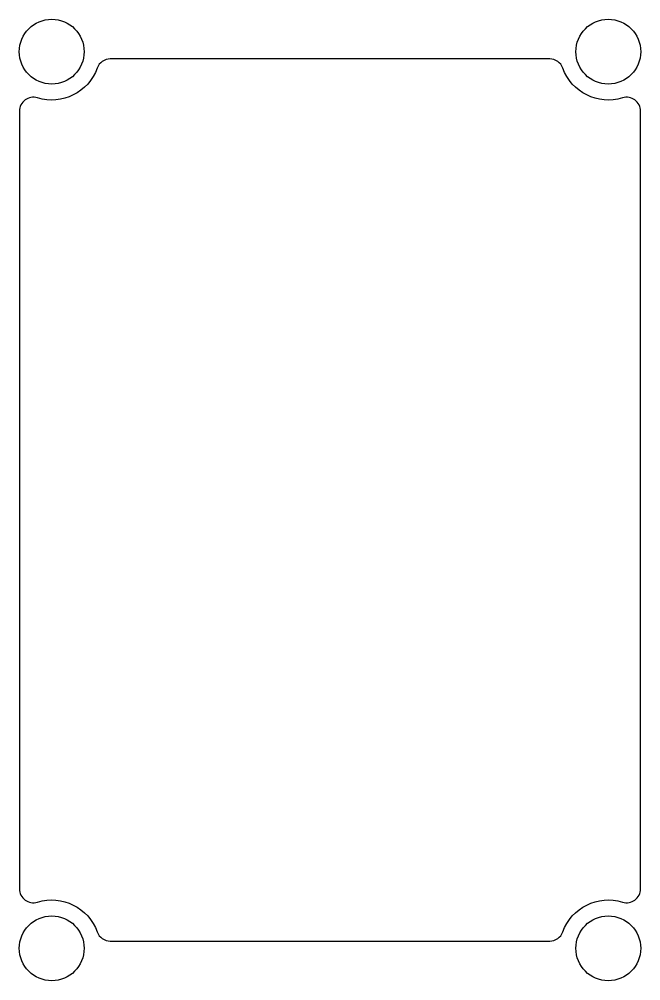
# Model space of a CAD drawing. Header units: millimetres. Extents: x -29.2 to 29.2, y -45.2 to 45.2.
import ezdxf

# ---------------------------------------------------------------- set-up
doc = ezdxf.new("R2010")
doc.units = ezdxf.units.MM
doc.layers.get('0').update_dxf_attribs({"linetype": 'CONTINUOUS'})

msp = doc.modelspace()

# ---------------------------------------------------------------- linework, layer by layer
msp.add_lwpolyline([(27.496, -37.804, 0.505142), (29.18, -36.562), (29.18, 36.562, 0.505142), (27.496, 37.804, -0.401075), (21.869, 40.61, 0.316339), (20.645, 41.47), (-20.645, 41.47, 0.316339), (-21.869, 40.61, -0.401075), (-27.496, 37.804, 0.505142), (-29.18, 36.562), (-29.18, -36.562, 0.505142), (-27.496, -37.804, -0.401075), (-21.869, -40.61, 0.316339), (-20.645, -41.47), (20.645, -41.47, 0.316339), (21.869, -40.61, -0.401075)], format="xyb", close=True)
for centre in [(-26.15, 42.15), (26.15, 42.15), (-26.15, -42.15), (26.15, -42.15)]:
    msp.add_circle(centre, 3.05)

doc.saveas('drawing.dxf')
